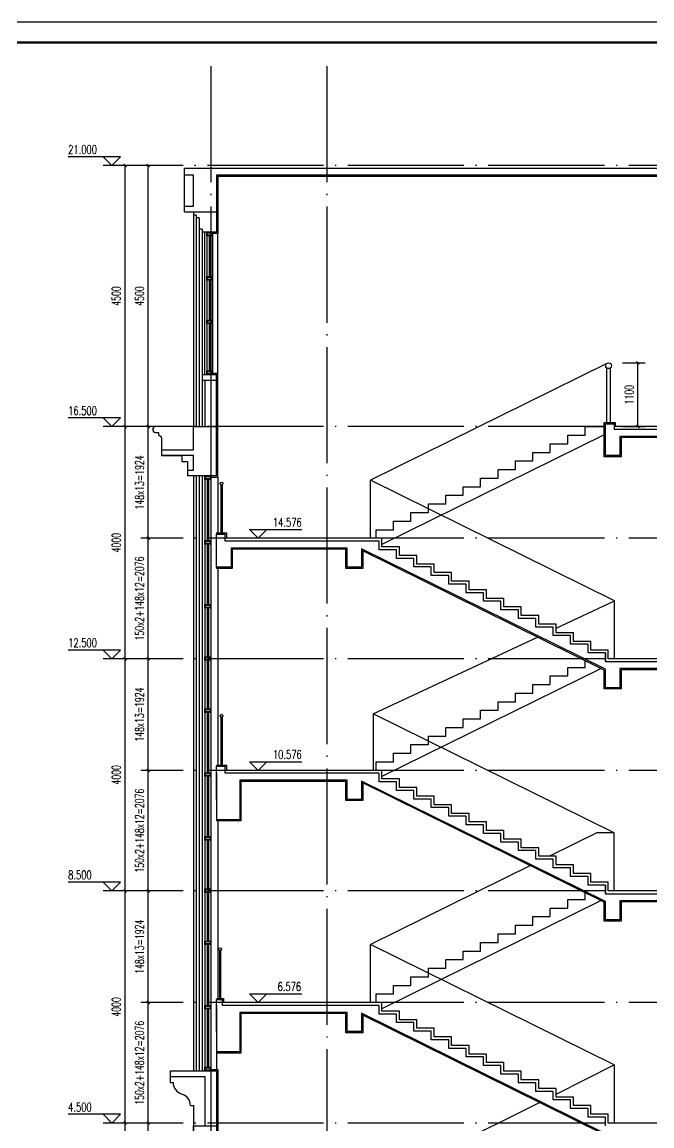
# Model space of a CAD drawing. Extents: x 239268 to 489116, y -316056 to -246175.
# Drawn here: x 391906 to 402758, y -265196 to -246175 of the extents above; entities that cross this region are included whole.
import ezdxf

# ---------------------------------------------------------------- set-up
doc = ezdxf.new("R2010")
doc.units = 0
doc.header["$LTSCALE"] = 1000
doc.header["$MEASUREMENT"] = 0
doc.linetypes.add('DOTE', pattern=[2.42, 2, -0.2, 0.02, -0.2])
doc.layers.get('0').update_dxf_attribs({"linetype": 'CONTINUOUS'})
doc.layers.get('Defpoints').update_dxf_attribs({"color": 6, "linetype": 'CONTINUOUS'})
for name, color, linetype in [('A-立面看线', 117, 'CONTINUOUS'), ('A-装饰构件', 197, 'CONTINUOUS'), ('DIM_ELEV', 3, 'CONTINUOUS'), ('DOTE', 26, 'DOTE'), ('PUB_DIM', 3, 'CONTINUOUS'), ('PUB_TEXT', 7, 'CONTINUOUS'), ('STAIR', 4, 'CONTINUOUS'), ('WALL', 2, 'CONTINUOUS'), ('WINDOW', 4, 'CONTINUOUS'), ('图框', 85, 'CONTINUOUS'), ('看线', 87, 'CONTINUOUS'), ('看线1', 7, 'CONTINUOUS'), ('面层', 185, 'CONTINUOUS')]:
    doc.layers.add(name, color=color, linetype=linetype)
doc.styles.add('_TCH_DIM', font='SIMPLEX', dxfattribs={"bigfont": 'GBCBIG'})
doc.styles.add('DIM_FONT', font='SIMPLEX.shx', dxfattribs={"width": 0.65})
doc.dimstyles.new('DIMN50', dxfattribs={"dimscale": 0.5, "dimtxt": 300, "dimasz": 100, "dimexe": 250, "dimexo": 300, "dimgap": 150, "dimtad": 1, "dimdec": 0, "dimzin": 0, "dimdsep": 46, "dimtxsty": 'DIM_FONT', "dimblk": 'ARCHTICK', "dimcen": 0.09, "dimclrt": 7, "dimazin": 2, "dimtfac": 1, "dimtdec": 0, "dimtix": 1, "dimtmove": 2, "dimatfit": 3, "dimfxl": 0, "dimtolj": 1, "dimtzin": 0, "dimarcsym": 0})

# ---------------------------------------------------------------- blocks, each defined once
blk = doc.blocks.new('TJAD_TK_A0')
at = {"layer": '图框'}
blk.add_line((2162, 399.3), (973, 399.3), dxfattribs=at)
at = {"layer": '图框', "const_width": 1.2}
blk.add_lwpolyline([(2152, -431.7), (2152, 389.3), (998, 389.3), (998, -431.7)], close=True, dxfattribs=at)
blk = doc.blocks.new('_ArchTick')
at = {"color": 0, "linetype": 'ByBlock', "const_width": 0.4}
blk.add_lwpolyline([(-0.5, -0.5), (0.5, 0.5)], dxfattribs=at)
blk = doc.blocks.new('*D27')
at = {"layer": 'Defpoints', "color": 0}
for p in [(402099, -252046), (402515, -252046), (402099, -253146)]:
    blk.add_point(p, dxfattribs=at)
at = {"layer": 'PUB_DIM', "color": 0, "lineweight": -2}
for p, q in [((402249, -252046), (402640, -252046)), ((402515, -253146), (402515, -252046)), ((402249, -253146), (402640, -253146))]:
    blk.add_line(p, q, dxfattribs=at)
at = {"layer": 'PUB_DIM', "color": 0, "lineweight": -2, "xscale": 50, "yscale": 50, "zscale": 50}
for p, rotation in [((402515, -252046), 90), ((402515, -253146), 270)]:
    blk.add_blockref('_ArchTick', p, dxfattribs=dict(at, rotation=rotation))
at = {"layer": 'PUB_DIM', "color": 7, "insert": (402365, -252596), "char_height": 150, "attachment_point": 5, "rotation": 90, "style": 'DIM_FONT'}
blk.add_mtext('\\A1;1100', dxfattribs=at)
blk = doc.blocks.new('*D188')
at = {"layer": 'Defpoints', "color": 0}
for p in [(393679, -265146), (394457, -265146), (394457, -269646)]:
    blk.add_point(p, dxfattribs=at)
at = {"layer": 'PUB_DIM', "color": 0, "lineweight": -2}
for p, q in [((394307, -265146), (393554, -265146)), ((393679, -269646), (393679, -265146)), ((394307, -269646), (393554, -269646))]:
    blk.add_line(p, q, dxfattribs=at)
at = {"layer": 'PUB_DIM', "color": 0, "lineweight": -2, "xscale": 50, "yscale": 50, "zscale": 50}
for p, rotation in [((393679, -265146), 90), ((393679, -269646), 270)]:
    blk.add_blockref('_ArchTick', p, dxfattribs=dict(at, rotation=rotation))
at = {"layer": 'PUB_DIM', "color": 7, "insert": (393529, -267396), "char_height": 150, "attachment_point": 5, "rotation": 90, "style": 'DIM_FONT'}
blk.add_mtext('\\A1;4500', dxfattribs=at)
blk = doc.blocks.new('*D189')
at = {"layer": 'Defpoints', "color": 0}
for p in [(393679, -261146), (394457, -261146), (394457, -265146)]:
    blk.add_point(p, dxfattribs=at)
at = {"layer": 'PUB_DIM', "color": 0, "lineweight": -2}
for p, q in [((394307, -261146), (393554, -261146)), ((393679, -265146), (393679, -261146)), ((394307, -265146), (393554, -265146))]:
    blk.add_line(p, q, dxfattribs=at)
at = {"layer": 'PUB_DIM', "color": 0, "lineweight": -2, "xscale": 50, "yscale": 50, "zscale": 50}
for p, rotation in [((393679, -261146), 90), ((393679, -265146), 270)]:
    blk.add_blockref('_ArchTick', p, dxfattribs=dict(at, rotation=rotation))
at = {"layer": 'PUB_DIM', "color": 7, "insert": (393529, -263146), "char_height": 150, "attachment_point": 5, "rotation": 90, "style": 'DIM_FONT'}
blk.add_mtext('\\A1;4000', dxfattribs=at)
blk = doc.blocks.new('*D190')
at = {"layer": 'Defpoints', "color": 0}
for p in [(393679, -257146), (394457, -257146), (394457, -261146)]:
    blk.add_point(p, dxfattribs=at)
at = {"layer": 'PUB_DIM', "color": 0, "lineweight": -2}
for p, q in [((394307, -257146), (393554, -257146)), ((393679, -261146), (393679, -257146)), ((394307, -261146), (393554, -261146))]:
    blk.add_line(p, q, dxfattribs=at)
at = {"layer": 'PUB_DIM', "color": 0, "lineweight": -2, "xscale": 50, "yscale": 50, "zscale": 50}
for p, rotation in [((393679, -257146), 90), ((393679, -261146), 270)]:
    blk.add_blockref('_ArchTick', p, dxfattribs=dict(at, rotation=rotation))
at = {"layer": 'PUB_DIM', "color": 7, "insert": (393529, -259146), "char_height": 150, "attachment_point": 5, "rotation": 90, "style": 'DIM_FONT'}
blk.add_mtext('\\A1;4000', dxfattribs=at)
blk = doc.blocks.new('*D191')
at = {"layer": 'Defpoints', "color": 0}
for p in [(393679, -253146), (394457, -253146), (394457, -257146)]:
    blk.add_point(p, dxfattribs=at)
at = {"layer": 'PUB_DIM', "color": 0, "lineweight": -2}
for p, q in [((394307, -253146), (393554, -253146)), ((393679, -257146), (393679, -253146)), ((394307, -257146), (393554, -257146))]:
    blk.add_line(p, q, dxfattribs=at)
at = {"layer": 'PUB_DIM', "color": 0, "lineweight": -2, "xscale": 50, "yscale": 50, "zscale": 50}
for p, rotation in [((393679, -253146), 90), ((393679, -257146), 270)]:
    blk.add_blockref('_ArchTick', p, dxfattribs=dict(at, rotation=rotation))
at = {"layer": 'PUB_DIM', "color": 7, "insert": (393529, -255146), "char_height": 150, "attachment_point": 5, "rotation": 90, "style": 'DIM_FONT'}
blk.add_mtext('\\A1;4000', dxfattribs=at)
blk = doc.blocks.new('*D192')
at = {"layer": 'Defpoints', "color": 0}
for p in [(393679, -248646), (394457, -248646), (394457, -253146)]:
    blk.add_point(p, dxfattribs=at)
at = {"layer": 'PUB_DIM', "color": 0, "lineweight": -2}
for p, q in [((394307, -248646), (393554, -248646)), ((393679, -253146), (393679, -248646)), ((394307, -253146), (393554, -253146))]:
    blk.add_line(p, q, dxfattribs=at)
at = {"layer": 'PUB_DIM', "color": 0, "lineweight": -2, "xscale": 50, "yscale": 50, "zscale": 50}
for p, rotation in [((393679, -248646), 90), ((393679, -253146), 270)]:
    blk.add_blockref('_ArchTick', p, dxfattribs=dict(at, rotation=rotation))
at = {"layer": 'PUB_DIM', "color": 7, "insert": (393529, -250896), "char_height": 150, "attachment_point": 5, "rotation": 90, "style": 'DIM_FONT'}
blk.add_mtext('\\A1;4500', dxfattribs=at)
blk = doc.blocks.new('*D195')
at = {"layer": 'Defpoints', "color": 0}
for p in [(394079, -265146), (394457, -265146), (394457, -267396)]:
    blk.add_point(p, dxfattribs=at)
at = {"layer": 'PUB_DIM', "color": 0, "lineweight": -2}
for p, q in [((394307, -265146), (393954, -265146)), ((394079, -267396), (394079, -265146)), ((394307, -267396), (393954, -267396))]:
    blk.add_line(p, q, dxfattribs=at)
at = {"layer": 'PUB_DIM', "color": 0, "lineweight": -2, "xscale": 50, "yscale": 50, "zscale": 50}
for p, rotation in [((394079, -265146), 90), ((394079, -267396), 270)]:
    blk.add_blockref('_ArchTick', p, dxfattribs=dict(at, rotation=rotation))
at = {"layer": 'PUB_DIM', "color": 7, "insert": (393929, -266271), "char_height": 150, "attachment_point": 5, "rotation": 90, "style": 'DIM_FONT'}
blk.add_mtext('\\A1;150x15=2250', dxfattribs=at)
blk = doc.blocks.new('*D196')
at = {"layer": 'Defpoints', "color": 0}
for p in [(394079, -263070), (394457, -263070), (394457, -265146)]:
    blk.add_point(p, dxfattribs=at)
at = {"layer": 'PUB_DIM', "color": 0, "lineweight": -2}
for p, q in [((394307, -263070), (393954, -263070)), ((394079, -265146), (394079, -263070)), ((394307, -265146), (393954, -265146))]:
    blk.add_line(p, q, dxfattribs=at)
at = {"layer": 'PUB_DIM', "color": 0, "lineweight": -2, "xscale": 50, "yscale": 50, "zscale": 50}
for p, rotation in [((394079, -263070), 90), ((394079, -265146), 270)]:
    blk.add_blockref('_ArchTick', p, dxfattribs=dict(at, rotation=rotation))
at = {"layer": 'PUB_DIM', "color": 7, "insert": (393929, -264108), "char_height": 150, "attachment_point": 5, "rotation": 90, "style": 'DIM_FONT'}
blk.add_mtext('\\A1;150x2+148x12=2076', dxfattribs=at)
blk = doc.blocks.new('*D197')
at = {"layer": 'Defpoints', "color": 0}
for p in [(394079, -261146), (394457, -261146), (394457, -263070)]:
    blk.add_point(p, dxfattribs=at)
at = {"layer": 'PUB_DIM', "color": 0, "lineweight": -2}
for p, q in [((394307, -261146), (393954, -261146)), ((394079, -263070), (394079, -261146)), ((394307, -263070), (393954, -263070))]:
    blk.add_line(p, q, dxfattribs=at)
at = {"layer": 'PUB_DIM', "color": 0, "lineweight": -2, "xscale": 50, "yscale": 50, "zscale": 50}
for p, rotation in [((394079, -261146), 90), ((394079, -263070), 270)]:
    blk.add_blockref('_ArchTick', p, dxfattribs=dict(at, rotation=rotation))
at = {"layer": 'PUB_DIM', "color": 7, "insert": (393929, -262108), "char_height": 150, "attachment_point": 5, "rotation": 90, "style": 'DIM_FONT'}
blk.add_mtext('\\A1;148x13=1924', dxfattribs=at)
blk = doc.blocks.new('*D198')
at = {"layer": 'Defpoints', "color": 0}
for p in [(394079, -259070), (394457, -259070), (394457, -261146)]:
    blk.add_point(p, dxfattribs=at)
at = {"layer": 'PUB_DIM', "color": 0, "lineweight": -2}
for p, q in [((394307, -259070), (393954, -259070)), ((394079, -261146), (394079, -259070)), ((394307, -261146), (393954, -261146))]:
    blk.add_line(p, q, dxfattribs=at)
at = {"layer": 'PUB_DIM', "color": 0, "lineweight": -2, "xscale": 50, "yscale": 50, "zscale": 50}
for p, rotation in [((394079, -259070), 90), ((394079, -261146), 270)]:
    blk.add_blockref('_ArchTick', p, dxfattribs=dict(at, rotation=rotation))
at = {"layer": 'PUB_DIM', "color": 7, "insert": (393929, -260108), "char_height": 150, "attachment_point": 5, "rotation": 90, "style": 'DIM_FONT'}
blk.add_mtext('\\A1;150x2+148x12=2076', dxfattribs=at)
blk = doc.blocks.new('*D199')
at = {"layer": 'Defpoints', "color": 0}
for p in [(394079, -257146), (394457, -257146), (394457, -259070)]:
    blk.add_point(p, dxfattribs=at)
at = {"layer": 'PUB_DIM', "color": 0, "lineweight": -2}
for p, q in [((394307, -257146), (393954, -257146)), ((394079, -259070), (394079, -257146)), ((394307, -259070), (393954, -259070))]:
    blk.add_line(p, q, dxfattribs=at)
at = {"layer": 'PUB_DIM', "color": 0, "lineweight": -2, "xscale": 50, "yscale": 50, "zscale": 50}
for p, rotation in [((394079, -257146), 90), ((394079, -259070), 270)]:
    blk.add_blockref('_ArchTick', p, dxfattribs=dict(at, rotation=rotation))
at = {"layer": 'PUB_DIM', "color": 7, "insert": (393929, -258108), "char_height": 150, "attachment_point": 5, "rotation": 90, "style": 'DIM_FONT'}
blk.add_mtext('\\A1;148x13=1924', dxfattribs=at)
blk = doc.blocks.new('*D200')
at = {"layer": 'Defpoints', "color": 0}
for p in [(394079, -255070), (394457, -255070), (394457, -257146)]:
    blk.add_point(p, dxfattribs=at)
at = {"layer": 'PUB_DIM', "color": 0, "lineweight": -2}
for p, q in [((394307, -255070), (393954, -255070)), ((394079, -257146), (394079, -255070)), ((394307, -257146), (393954, -257146))]:
    blk.add_line(p, q, dxfattribs=at)
at = {"layer": 'PUB_DIM', "color": 0, "lineweight": -2, "xscale": 50, "yscale": 50, "zscale": 50}
for p, rotation in [((394079, -255070), 90), ((394079, -257146), 270)]:
    blk.add_blockref('_ArchTick', p, dxfattribs=dict(at, rotation=rotation))
at = {"layer": 'PUB_DIM', "color": 7, "insert": (393929, -256108), "char_height": 150, "attachment_point": 5, "rotation": 90, "style": 'DIM_FONT'}
blk.add_mtext('\\A1;150x2+148x12=2076', dxfattribs=at)
blk = doc.blocks.new('*D201')
at = {"layer": 'Defpoints', "color": 0}
for p in [(394079, -253146), (394457, -253146), (394457, -255070)]:
    blk.add_point(p, dxfattribs=at)
at = {"layer": 'PUB_DIM', "color": 0, "lineweight": -2}
for p, q in [((394307, -253146), (393954, -253146)), ((394079, -255070), (394079, -253146)), ((394307, -255070), (393954, -255070))]:
    blk.add_line(p, q, dxfattribs=at)
at = {"layer": 'PUB_DIM', "color": 0, "lineweight": -2, "xscale": 50, "yscale": 50, "zscale": 50}
for p, rotation in [((394079, -253146), 90), ((394079, -255070), 270)]:
    blk.add_blockref('_ArchTick', p, dxfattribs=dict(at, rotation=rotation))
at = {"layer": 'PUB_DIM', "color": 7, "insert": (393929, -254108), "char_height": 150, "attachment_point": 5, "rotation": 90, "style": 'DIM_FONT'}
blk.add_mtext('\\A1;148x13=1924', dxfattribs=at)
blk = doc.blocks.new('*D202')
at = {"layer": 'Defpoints', "color": 0}
for p in [(394079, -248646), (394457, -248646), (394457, -253146)]:
    blk.add_point(p, dxfattribs=at)
at = {"layer": 'PUB_DIM', "color": 0, "lineweight": -2}
for p, q in [((394307, -248646), (393954, -248646)), ((394079, -253146), (394079, -248646)), ((394307, -253146), (393954, -253146))]:
    blk.add_line(p, q, dxfattribs=at)
at = {"layer": 'PUB_DIM', "color": 0, "lineweight": -2, "xscale": 50, "yscale": 50, "zscale": 50}
for p, rotation in [((394079, -248646), 90), ((394079, -253146), 270)]:
    blk.add_blockref('_ArchTick', p, dxfattribs=dict(at, rotation=rotation))
at = {"layer": 'PUB_DIM', "color": 7, "insert": (393929, -250896), "char_height": 150, "attachment_point": 5, "rotation": 90, "style": 'DIM_FONT'}
blk.add_mtext('\\A1;4500', dxfattribs=at)

msp = doc.modelspace()

# ---------------------------------------------------------------- linework, layer by layer
at = {"layer": 'A-立面看线'}
for p, q in [((395056.7, -252245.7), (395056.7, -249795.7)), ((395276.7, -252225.7), (395276.7, -249815.7)), ((394856.7, -253995.7), (394856.7, -264245.7)), ((394906.7, -253995.7), (394906.7, -264245.7)), ((394956.7, -253995.7), (394956.7, -264245.7)), ((395006.7, -253995.7), (395006.7, -264245.7)), ((395276.7, -254015.7), (395276.7, -254977.7)), ((395276.7, -255589.7), (395276.7, -258977.7)), ((395276.7, -259939.7), (395276.7, -262999.7)), ((395256.7, -263919.7), (395256.7, -264225.7)), ((394456.7, -264245.7), (395006.7, -264245.7))]:
    msp.add_line(p, q, dxfattribs=at)
at = {"layer": 'A-装饰构件'}
for p, q in [((394856.7, -249495.7), (394856.7, -253145.7)), ((394906.7, -249545.7), (394906.7, -253145.7)), ((394956.7, -249745.7), (394956.7, -253145.7)), ((395006.7, -249795.7), (395006.7, -252245.7)), ((395006.7, -252345.7), (395006.7, -253145.7))]:
    msp.add_line(p, q, dxfattribs=at)
at = {"layer": 'DIM_ELEV'}
for p, q in [((393600, -248495.7), (392700, -248495.7)), ((393450, -248645.7), (393300, -248495.7)), ((393450, -248645.7), (393600, -248495.7)), ((394311.1, -248645.7), (393300, -248645.7)), ((393600, -252995.7), (392700, -252995.7)), ((393450, -253145.7), (393300, -252995.7)), ((394311.1, -253145.7), (393300, -253145.7)), ((393450, -253145.7), (393600, -252995.7)), ((395973.5, -255069.7), (395823.5, -254919.7)), ((395823.5, -254919.7), (396723.5, -254919.7)), ((395973.5, -255069.7), (396123.5, -254919.7)), ((393600, -256995.7), (392700, -256995.7)), ((393450, -257145.7), (393300, -256995.7)), ((394311.1, -257145.7), (393300, -257145.7)), ((393450, -257145.7), (393600, -256995.7)), ((395973.5, -259069.7), (395823.5, -258919.7)), ((395823.5, -258919.7), (396723.5, -258919.7)), ((395973.5, -259069.7), (396123.5, -258919.7)), ((393600, -260995.7), (392700, -260995.7)), ((393450, -261145.7), (393300, -260995.7)), ((394311.1, -261145.7), (393300, -261145.7)), ((393450, -261145.7), (393600, -260995.7)), ((395973.5, -263069.7), (395823.5, -262919.7)), ((395823.5, -262919.7), (396723.5, -262919.7)), ((395973.5, -263069.7), (396123.5, -262919.7)), ((393600, -264995.7), (392700, -264995.7)), ((393450, -265145.7), (393300, -264995.7)), ((394311.1, -265145.7), (393300, -265145.7)), ((393450, -265145.7), (393600, -264995.7))]:
    msp.add_line(p, q, dxfattribs=at)
at = {"layer": 'DOTE'}
for p, q in [((395156.7, -246934.9), (395156.7, -271145.7)), ((397156.7, -246934.9), (397156.7, -271045.7)), ((406779.3, -248645.7), (394078.6, -248645.7)), ((395156.7, -250609.8), (395156.7, -272530.9)), ((406779.3, -253145.7), (394078.6, -253145.7)), ((406779.3, -255069.7), (394078.6, -255069.7)), ((406779.3, -257145.7), (394078.6, -257145.7)), ((406779.3, -259069.7), (394078.6, -259069.7)), ((406779.3, -261145.7), (394078.6, -261145.7)), ((406779.3, -263069.7), (394078.6, -263069.7)), ((406779.3, -265145.7), (394078.6, -265145.7))]:
    msp.add_line(p, q, dxfattribs=at)
at = {"layer": 'STAIR'}
for p, q in [((401982.1, -253075.7), (401982.1, -252135.7)), ((402042.1, -253075.7), (402042.1, -252135.7)), ((402113.9, -256148.7), (397906.8, -254071)), ((397906.8, -255069.7), (397906.8, -254071)), ((395331.7, -254150.6), (395331.7, -254977.7)), ((395351.7, -254150.6), (395351.7, -254977.7)), ((402113.9, -257145.7), (402113.9, -256148.7)), ((397956.7, -258095.6), (397956.7, -259069.7)), ((395331.7, -258150.6), (395331.7, -258977.7)), ((395351.7, -258150.6), (395351.7, -258977.7)), ((397906.7, -263069.7), (397906.7, -262071)), ((395306.7, -262172.6), (395306.7, -262999.7)), ((395326.7, -262172.6), (395326.7, -262999.7)), ((402107.3, -264145.4), (402107.3, -265145.7))]:
    msp.add_line(p, q, dxfattribs=at)
for points in [[(402106.7, -261145.7), (402106.7, -260145.1), (397956.7, -258095.6)], [(402107.3, -264145.4), (397906.7, -262070.9)]]:
    msp.add_lwpolyline(points, dxfattribs=at)
at = {"layer": 'WALL'}
for p, q in [((406079.3, -248695.7), (394706.7, -248695.7)), ((394706.7, -249445.7), (394706.7, -248695.7)), ((394856.7, -248815.7), (394706.7, -248815.7)), ((394856.7, -249345.7), (394856.7, -248815.7)), ((395256.7, -248815.7), (395256.7, -249795.7)), ((405056.7, -248815.7), (395256.7, -248815.7)), ((394706.7, -249345.7), (394856.7, -249345.7)), ((394706.7, -249445.7), (395256.7, -249445.7)), ((394856.7, -249445.7), (394856.7, -249495.7)), ((394856.7, -249495.7), (394906.7, -249495.7)), ((394906.7, -249495.7), (394906.7, -249545.7)), ((394956.7, -249545.7), (394906.7, -249545.7)), ((394956.7, -249545.7), (394956.7, -249745.7)), ((395006.7, -249745.7), (394956.7, -249745.7)), ((395006.7, -249745.7), (395006.7, -249795.7)), ((395256.7, -249795.7), (395006.7, -249795.7)), ((395006.7, -252245.7), (395256.7, -252245.7)), ((395006.7, -252245.7), (395006.7, -252345.7)), ((395006.7, -252345.7), (395256.7, -252345.7)), ((395056.7, -252345.7), (395056.7, -253145.7)), ((395256.7, -253995.7), (395256.7, -252245.7)), ((394856.7, -253545.7), (394856.7, -253145.7)), ((394856.7, -253145.7), (395256.7, -253145.7)), ((402106.7, -253095.7), (402106.7, -253195.7)), ((406079.3, -253195.7), (402106.7, -253195.7)), ((394306.7, -253545.7), (394856.7, -253545.7)), ((394856.7, -253645.7), (394306.7, -253645.7)), ((394856.7, -253895.7), (394856.7, -253645.7)), ((394756.7, -253895.7), (394856.7, -253895.7)), ((394756.7, -253895.7), (394756.7, -253995.7)), ((395256.7, -253995.7), (394756.7, -253995.7)), ((405056.7, -257315.7), (402206.7, -257315.7)), ((402206.7, -257315.7), (402206.7, -257645.7)), ((395256.7, -259119.7), (395256.7, -259919.7)), ((402206.7, -261315.7), (402206.7, -261645.7)), ((405056.7, -261315.7), (402206.7, -261315.7)), ((395256.7, -263119.7), (395256.7, -263919.7)), ((394456.7, -264245.7), (395256.7, -264245.7)), ((394456.7, -264245.7), (394456.7, -264345.7)), ((394456.7, -264345.7), (395056.7, -264345.7)), ((395056.7, -264345.7), (395056.7, -265195.7)), ((395256.7, -264245.7), (395256.7, -265995.7)), ((394856.7, -265295.7), (394856.7, -265195.7)), ((394856.7, -265195.7), (395256.7, -265195.7))]:
    msp.add_line(p, q, dxfattribs=at)
for points in [[(405056.7, -253315.7), (402206.7, -253315.7), (402206.7, -253645.7), (401956.7, -253645.7), (401956.7, -253095.7), (402106.7, -253095.7)], [(402206.7, -257645.7), (401956.7, -257645.7), (401956.7, -257327.7), (397756.7, -255252.9), (397756.7, -255569.7), (397506.7, -255569.7), (397506.7, -255239.7), (395506.7, -255239.7), (395506.7, -255569.7), (395256.7, -255569.7), (395256.7, -254997.7), (395406.7, -254997.7)], [(401956.7, -257195.7), (401956.7, -257045.7), (401656.7, -257045.7), (401656.7, -256895.7), (401656.7, -256895.7), (401356.7, -256895.7), (401356.7, -256747.7), (401056.7, -256747.7), (401056.7, -256599.7), (400756.7, -256599.7), (400756.7, -256451.7), (400456.7, -256451.7), (400456.7, -256303.7), (400156.7, -256303.7), (400156.7, -256155.7), (399856.7, -256155.7), (399856.7, -256007.7), (399556.7, -256007.7), (399556.7, -255859.7), (399256.7, -255859.7), (399256.7, -255711.7), (398956.7, -255711.7), (398956.7, -255563.7), (398656.7, -255563.7), (398656.7, -255415.7), (398356.7, -255415.7), (398356.7, -255267.7), (398056.7, -255267.7), (398056.7, -255119.7), (395406.7, -255119.7), (395406.7, -254997.7)], [(401956.7, -257045.7), (401956.7, -257195.7), (406079.3, -257195.7)], [(395256.7, -259569.7), (395256.7, -258997.7), (395406.7, -258997.7)], [(401956.7, -261195.7), (401956.7, -261045.7), (401656.7, -261045.7), (401656.7, -260895.7), (401656.7, -260895.7), (401356.7, -260895.7), (401356.7, -260747.7), (401056.7, -260747.7), (401056.7, -260599.7), (400756.7, -260599.7), (400756.7, -260451.7), (400456.7, -260451.7), (400456.7, -260303.7), (400156.7, -260303.7), (400156.7, -260155.7), (399856.7, -260155.7), (399856.7, -260007.7), (399556.7, -260007.7), (399556.7, -259859.7), (399256.7, -259859.7), (399256.7, -259711.7), (398956.7, -259711.7), (398956.7, -259563.7), (398656.7, -259563.7), (398656.7, -259415.7), (398356.7, -259415.7), (398356.7, -259267.7), (398056.7, -259267.7), (398056.7, -259119.7), (395406.7, -259119.7), (395406.7, -258997.7)], [(402206.7, -261645.7), (401956.7, -261645.7), (401956.7, -261327.7), (397756.7, -259252.9), (397756.7, -259569.7), (397506.7, -259569.7), (397506.7, -259239.7), (395656.7, -259239.7), (395656.7, -259919.7), (395256.7, -259919.7)], [(401956.7, -261045.7), (401956.7, -261195.7), (406079.3, -261195.7)], [(402206.7, -261645.7), (401956.7, -261645.7), (401956.7, -261407.5)], [(395256.7, -263569.7), (395256.7, -263019.7), (395356.7, -263019.7)], [(401956.7, -265195.7), (401956.7, -265045.7), (401656.7, -265045.7), (401656.7, -264895.7), (401656.7, -264895.7), (401356.7, -264895.7), (401356.7, -264747.7), (401056.7, -264747.7), (401056.7, -264599.7), (400756.7, -264599.7), (400756.7, -264451.7), (400456.7, -264451.7), (400456.7, -264303.7), (400156.7, -264303.7), (400156.7, -264155.7), (399856.7, -264155.7), (399856.7, -264007.7), (399556.7, -264007.7), (399556.7, -263859.7), (399256.7, -263859.7), (399256.7, -263711.7), (398956.7, -263711.7), (398956.7, -263563.7), (398656.7, -263563.7), (398656.7, -263415.7), (398356.7, -263415.7), (398356.7, -263267.7), (398056.7, -263267.7), (398056.7, -263119.7), (395356.7, -263119.7), (395356.7, -263019.7)], [(402206.7, -265645.7), (401956.7, -265645.7), (401956.7, -265329.6), (397756.7, -263252.9), (397756.7, -263569.7), (397506.7, -263569.7), (397506.7, -263239.7), (395656.7, -263239.7), (395656.7, -263919.7), (395256.7, -263919.7)]]:
    msp.add_lwpolyline(points, dxfattribs=at)
msp.add_circle((402012.1, -252095.7), 50, dxfattribs=at)
at = {"layer": 'WINDOW', "linetype": 'Continuous'}
for p, q in [((395086.7, -249855.7), (395086.7, -250560.7)), ((395126.7, -249855.7), (395126.7, -250560.7)), ((395136.7, -249855.7), (395136.7, -250560.7)), ((395146.7, -249855.7), (395146.7, -250560.7)), ((395186.7, -249855.7), (395186.7, -250560.7)), ((395086.7, -250620.7), (395086.7, -251310.7)), ((395126.7, -250620.7), (395126.7, -251310.7)), ((395136.7, -250620.7), (395136.7, -251310.7)), ((395146.7, -250620.7), (395146.7, -251310.7)), ((395186.7, -250620.7), (395186.7, -251310.7)), ((395086.7, -251370.7), (395086.7, -252185.7)), ((395126.7, -251370.7), (395126.7, -252185.7)), ((395136.7, -251370.7), (395136.7, -252185.7)), ((395146.7, -251370.7), (395146.7, -252185.7)), ((395186.7, -251370.7), (395186.7, -252185.7)), ((395056.7, -254055.7), (395056.7, -255110.7)), ((395096.7, -254055.7), (395096.7, -255110.7)), ((395106.7, -254055.7), (395106.7, -255110.7)), ((395116.7, -254055.7), (395116.7, -255110.7)), ((395156.7, -254055.7), (395156.7, -255110.7)), ((395056.7, -255170.7), (395056.7, -256210.7)), ((395096.7, -255170.7), (395096.7, -256210.7)), ((395106.7, -255170.7), (395106.7, -256210.7)), ((395116.7, -255170.7), (395116.7, -256210.7)), ((395156.7, -255170.7), (395156.7, -256210.7)), ((395056.7, -256270.7), (395056.7, -257110.7)), ((395096.7, -256270.7), (395096.7, -257110.7)), ((395106.7, -256270.7), (395106.7, -257110.7)), ((395116.7, -256270.7), (395116.7, -257110.7)), ((395156.7, -256270.7), (395156.7, -257110.7)), ((395056.7, -257170.7), (395056.7, -258010.7)), ((395096.7, -257170.7), (395096.7, -258010.7)), ((395106.7, -257170.7), (395106.7, -258010.7)), ((395116.7, -257170.7), (395116.7, -258010.7)), ((395156.7, -257170.7), (395156.7, -258010.7)), ((395056.7, -258070.7), (395056.7, -259110.7)), ((395096.7, -258070.7), (395096.7, -259110.7)), ((395106.7, -258070.7), (395106.7, -259110.7)), ((395116.7, -258070.7), (395116.7, -259110.7)), ((395156.7, -258070.7), (395156.7, -259110.7)), ((395056.7, -259170.7), (395056.7, -260210.7)), ((395096.7, -259170.7), (395096.7, -260210.7)), ((395106.7, -259170.7), (395106.7, -260210.7)), ((395116.7, -259170.7), (395116.7, -260210.7)), ((395156.7, -259170.7), (395156.7, -260210.7)), ((395056.7, -260270.7), (395056.7, -261110.7)), ((395096.7, -260270.7), (395096.7, -261110.7)), ((395106.7, -260270.7), (395106.7, -261110.7)), ((395116.7, -260270.7), (395116.7, -261110.7)), ((395156.7, -260270.7), (395156.7, -261110.7)), ((395056.7, -261170.7), (395056.7, -262010.7)), ((395096.7, -261170.7), (395096.7, -262010.7)), ((395106.7, -261170.7), (395106.7, -262010.7)), ((395116.7, -261170.7), (395116.7, -262010.7)), ((395156.7, -261170.7), (395156.7, -262010.7)), ((395056.7, -262070.7), (395056.7, -263120.7)), ((395096.7, -262070.7), (395096.7, -263120.7)), ((395106.7, -262070.7), (395106.7, -263120.7)), ((395116.7, -262070.7), (395116.7, -263120.7)), ((395156.7, -262070.7), (395156.7, -263120.7)), ((395056.7, -263180.7), (395056.7, -264185.7)), ((395096.7, -263180.7), (395096.7, -264185.7)), ((395106.7, -263180.7), (395106.7, -264185.7)), ((395116.7, -263180.7), (395116.7, -264185.7)), ((395156.7, -263180.7), (395156.7, -264185.7))]:
    msp.add_line(p, q, dxfattribs=at)
at = {"layer": '图框', "color": 1}
msp.add_lwpolyline([(371263.9, -246528.2), (409192.4, -246528.2), (409192.4, -275521.9), (371263.9, -275521.9)], close=True, dxfattribs=at)
at = {"layer": '看线', "color": 251}
for p, q in [((401936.7, -253287), (398106.7, -255176.5)), ((401106.7, -256620.4), (402113.9, -256148.7)), ((397956.7, -258095.6), (400784.8, -256771.1)), ((401881.1, -257314.4), (398106.7, -259176.5)), ((401810.6, -260145.1), (400990.5, -260549.7)), ((402106.7, -260145.1), (401810.6, -260145.1)), ((400663.3, -260711.1), (397906.7, -262071)), ((401882.9, -261313.5), (398106.7, -263176.5))]:
    msp.add_line(p, q, dxfattribs=at)
for points in [[(401972.4, -252065.3), (397906.8, -254071)], [(398006.7, -255069.7), (398006.7, -254921.7), (398306.7, -254921.7), (398306.7, -254773.7), (398606.7, -254773.7), (398606.7, -254625.7), (398906.7, -254625.7), (398906.7, -254477.7), (399206.7, -254477.7), (399206.7, -254329.7), (399506.7, -254329.7), (399506.7, -254181.7), (399806.7, -254181.7), (399806.7, -254033.7), (400106.7, -254033.7), (400106.7, -253885.7), (400406.7, -253885.7), (400406.7, -253737.7), (400706.7, -253737.7), (400706.7, -253589.7), (401006.7, -253589.7), (401006.7, -253441.7), (401306.7, -253441.7), (401306.7, -253293.7), (401606.7, -253293.7), (401606.7, -253145.7), (401936.7, -253145.7)], [(398006.7, -259069.7), (398006.7, -258921.7), (398306.7, -258921.7), (398306.7, -258773.7), (398606.7, -258773.7), (398606.7, -258625.7), (398906.7, -258625.7), (398906.7, -258477.7), (399206.7, -258477.7), (399206.7, -258329.7), (399506.7, -258329.7), (399506.7, -258181.7), (399806.7, -258181.7), (399806.7, -258033.7), (400106.7, -258033.7), (400106.7, -257885.7), (400406.7, -257885.7), (400406.7, -257737.7), (400706.7, -257737.7), (400706.7, -257589.7), (401006.7, -257589.7), (401006.7, -257441.7), (401306.7, -257441.7), (401306.7, -257293.7), (401606.7, -257293.7), (401606.7, -257177.1)], [(398006.7, -263069.7), (398006.7, -262921.7), (398306.7, -262921.7), (398306.7, -262773.7), (398606.7, -262773.7), (398606.7, -262625.7), (398906.7, -262625.7), (398906.7, -262477.7), (399206.7, -262477.7), (399206.7, -262329.7), (399506.7, -262329.7), (399506.7, -262181.7), (399806.7, -262181.7), (399806.7, -262033.7), (400106.7, -262033.7), (400106.7, -261885.7), (400406.7, -261885.7), (400406.7, -261737.7), (400706.7, -261737.7), (400706.7, -261589.7), (401006.7, -261589.7), (401006.7, -261441.7), (401306.7, -261441.7), (401306.7, -261293.7), (401606.7, -261293.7), (401606.7, -261177.1)], [(401106.7, -264645.7), (402107.3, -264145.4)], [(397606.7, -266395.7), (400819.2, -264789.4)]]:
    msp.add_lwpolyline(points, dxfattribs=at)
at = {"layer": '看线1'}
for p, q in [((394456.7, -264345.7), (394456.7, -264445.7)), ((394456.7, -264445.7), (394506.7, -264445.7)), ((394806.7, -264845.7), (394856.7, -264845.7)), ((394856.7, -264845.7), (394856.7, -265695.7))]:
    msp.add_line(p, q, dxfattribs=at)
for points in [[(395086.7, -249795.7), (395186.7, -249795.7), (395186.7, -249855.7), (395086.7, -249855.7)], [(395096.7, -249805.7), (395176.7, -249805.7), (395176.7, -249845.7), (395096.7, -249845.7)], [(395086.7, -250560.7), (395186.7, -250560.7), (395186.7, -250620.7), (395086.7, -250620.7)], [(395096.7, -250570.7), (395176.7, -250570.7), (395176.7, -250610.7), (395096.7, -250610.7)], [(395086.7, -251310.7), (395186.7, -251310.7), (395186.7, -251370.7), (395086.7, -251370.7)], [(395096.7, -251320.7), (395176.7, -251320.7), (395176.7, -251360.7), (395096.7, -251360.7)], [(395086.7, -252185.7), (395186.7, -252185.7), (395186.7, -252245.7), (395086.7, -252245.7)], [(395096.7, -252195.7), (395176.7, -252195.7), (395176.7, -252235.7), (395096.7, -252235.7)], [(395056.7, -253995.7), (395156.7, -253995.7), (395156.7, -254055.7), (395056.7, -254055.7)], [(395066.7, -254005.7), (395146.7, -254005.7), (395146.7, -254045.7), (395066.7, -254045.7)], [(395056.7, -255110.7), (395156.7, -255110.7), (395156.7, -255170.7), (395056.7, -255170.7)], [(395066.7, -255120.7), (395146.7, -255120.7), (395146.7, -255160.7), (395066.7, -255160.7)], [(395056.7, -256210.7), (395156.7, -256210.7), (395156.7, -256270.7), (395056.7, -256270.7)], [(395066.7, -256220.7), (395146.7, -256220.7), (395146.7, -256260.7), (395066.7, -256260.7)], [(395056.7, -257110.7), (395156.7, -257110.7), (395156.7, -257170.7), (395056.7, -257170.7)], [(395066.7, -257120.7), (395146.7, -257120.7), (395146.7, -257160.7), (395066.7, -257160.7)], [(395056.7, -258010.7), (395156.7, -258010.7), (395156.7, -258070.7), (395056.7, -258070.7)], [(395066.7, -258020.7), (395146.7, -258020.7), (395146.7, -258060.7), (395066.7, -258060.7)], [(395056.7, -259110.7), (395156.7, -259110.7), (395156.7, -259170.7), (395056.7, -259170.7)], [(395066.7, -259120.7), (395146.7, -259120.7), (395146.7, -259160.7), (395066.7, -259160.7)], [(395056.7, -260210.7), (395156.7, -260210.7), (395156.7, -260270.7), (395056.7, -260270.7)], [(395066.7, -260220.7), (395146.7, -260220.7), (395146.7, -260260.7), (395066.7, -260260.7)], [(395056.7, -261110.7), (395156.7, -261110.7), (395156.7, -261170.7), (395056.7, -261170.7)], [(395066.7, -261120.7), (395146.7, -261120.7), (395146.7, -261160.7), (395066.7, -261160.7)], [(395056.7, -262010.7), (395156.7, -262010.7), (395156.7, -262070.7), (395056.7, -262070.7)], [(395066.7, -262020.7), (395146.7, -262020.7), (395146.7, -262060.7), (395066.7, -262060.7)], [(395056.7, -263120.7), (395156.7, -263120.7), (395156.7, -263180.7), (395056.7, -263180.7)], [(395066.7, -263130.7), (395146.7, -263130.7), (395146.7, -263170.7), (395066.7, -263170.7)], [(395056.7, -264185.7), (395156.7, -264185.7), (395156.7, -264245.7), (395056.7, -264245.7)], [(395066.7, -264195.7), (395146.7, -264195.7), (395146.7, -264235.7), (395066.7, -264235.7)]]:
    msp.add_lwpolyline(points, close=True, dxfattribs=at)
msp.add_lwpolyline([(394856.7, -253145.7), (394206.7, -253145.7, 0.9999652), (394206.7, -253245.7), (394256.7, -253245.7), (394256.7, -253295.7, -0.4142136), (394306.7, -253345.7), (394306.7, -253645.7), (394656.7, -253645.7), (394656.7, -253745.7), (394756.7, -253745.7), (394756.7, -253895.7)], format="xyb", dxfattribs=at)
for centre in [(395341.7, -254127.7), (395341.7, -258127.7), (395316.7, -262149.7)]:
    msp.add_circle(centre, 25, dxfattribs=at)
for centre, start, end in [((394715, -264445.7), 180, 253.7398), ((394598.3, -264845.7), 0, 73.7398)]:
    msp.add_arc(centre, 208.3, start, end, dxfattribs=at)
at = {"layer": '面层'}
for p, q in [((395276.7, -248835.7), (395276.7, -249815.7)), ((405036.7, -248835.7), (395276.7, -248835.7)), ((395276.7, -249815.7), (395186.7, -249815.7)), ((395186.7, -252225.7), (395276.7, -252225.7)), ((395276.7, -254015.7), (395276.7, -252225.7)), ((402126.7, -253075.7), (402126.7, -253145.7)), ((395156.7, -254015.7), (395276.7, -254015.7)), ((395256.7, -254977.7), (395256.7, -254997.7)), ((395256.7, -255569.7), (395256.7, -255589.7)), ((395256.7, -258977.7), (395256.7, -258997.7)), ((395256.7, -259919.7), (395256.7, -259939.7)), ((405036.7, -261335.7), (402226.7, -261335.7))]:
    msp.add_line(p, q, dxfattribs=at)
for points in [[(405036.7, -253335.7), (402226.7, -253335.7), (402226.7, -253665.7), (401936.7, -253665.7), (401936.7, -253075.7), (402126.7, -253075.7)], [(406079.3, -253145.7), (402106.7, -253145.7)], [(395256.7, -254977.7), (395426.7, -254977.7), (395426.7, -255069.7)], [(406079.3, -257145.7), (402006.7, -257145.7), (402006.7, -256995.7), (401706.7, -256995.7), (401706.7, -256845.7), (401406.7, -256845.7), (401406.7, -256697.7), (401106.7, -256697.7), (401106.7, -256549.7), (400806.7, -256549.7), (400806.7, -256401.7), (400506.7, -256401.7), (400506.7, -256253.7), (400206.7, -256253.7), (400206.7, -256105.7), (399906.7, -256105.7), (399906.7, -255957.7), (399606.7, -255957.7), (399606.7, -255809.7), (399306.7, -255809.7), (399306.7, -255661.7), (399006.7, -255661.7), (399006.7, -255513.7), (398706.7, -255513.7), (398706.7, -255365.7), (398406.7, -255365.7), (398406.7, -255217.7), (398106.7, -255217.7), (398106.7, -255069.7), (395406.7, -255069.7)], [(405036.7, -258515.7), (405036.7, -257335.7), (402226.7, -257335.7), (402226.7, -257665.7), (401936.7, -257665.7), (401936.7, -257340.1), (397776.7, -255285.1), (397776.7, -255589.7), (397486.7, -255589.7), (397486.7, -255259.7), (395526.7, -255259.7), (395526.7, -255589.7), (395256.7, -255589.7)], [(395256.7, -258977.7), (395426.7, -258977.7), (395426.7, -259069.7)], [(406079.3, -261145.7), (402006.7, -261145.7), (402006.7, -260995.7), (401706.7, -260995.7), (401706.7, -260845.7), (401406.7, -260845.7), (401406.7, -260697.7), (401106.7, -260697.7), (401106.7, -260549.7), (400806.7, -260549.7), (400806.7, -260401.7), (400506.7, -260401.7), (400506.7, -260253.7), (400206.7, -260253.7), (400206.7, -260105.7), (399906.7, -260105.7), (399906.7, -259957.7), (399606.7, -259957.7), (399606.7, -259809.7), (399306.7, -259809.7), (399306.7, -259661.7), (399006.7, -259661.7), (399006.7, -259513.7), (398706.7, -259513.7), (398706.7, -259365.7), (398406.7, -259365.7), (398406.7, -259217.7), (398106.7, -259217.7), (398106.7, -259069.7), (395406.7, -259069.7)], [(402226.7, -261335.7), (402226.7, -261665.7), (401936.7, -261665.7), (401936.7, -261340.1), (397776.7, -259285.1), (397776.7, -259589.7), (397486.7, -259589.7), (397486.7, -259259.7), (395676.7, -259259.7), (395676.7, -259939.7), (395256.7, -259939.7)], [(395256.7, -262999.7), (395376.7, -262999.7), (395376.7, -263069.7)], [(406079.3, -265145.7), (402006.7, -265145.7), (402006.7, -264995.7), (401706.7, -264995.7), (401706.7, -264845.7), (401406.7, -264845.7), (401406.7, -264697.7), (401106.7, -264697.7), (401106.7, -264549.7), (400806.7, -264549.7), (400806.7, -264401.7), (400506.7, -264401.7), (400506.7, -264253.7), (400206.7, -264253.7), (400206.7, -264105.7), (399906.7, -264105.7), (399906.7, -263957.7), (399606.7, -263957.7), (399606.7, -263809.7), (399306.7, -263809.7), (399306.7, -263661.7), (399006.7, -263661.7), (399006.7, -263513.7), (398706.7, -263513.7), (398706.7, -263365.7), (398406.7, -263365.7), (398406.7, -263217.7), (398106.7, -263217.7), (398106.7, -263069.7), (395356.7, -263069.7)], [(402226.7, -265665.7), (401936.7, -265665.7), (401936.7, -265342), (397776.7, -263285.1), (397776.7, -263589.7), (397486.7, -263589.7), (397486.7, -263259.7), (395676.7, -263259.7), (395676.7, -263939.7), (395256.7, -263939.7)], [(395156.7, -264225.7), (395276.7, -264225.7), (395276.7, -265175.7), (395276.7, -265175.7), (395276.7, -266015.7), (395156.7, -266015.7)]]:
    msp.add_lwpolyline(points, dxfattribs=at)

# ---------------------------------------------------------------- block references
at = {"layer": '图框', "xscale": 35.31510107015492, "yscale": 35.31510107015492, "zscale": 35.31510107015458}
msp.add_blockref('TJAD_TK_A0', (336019.5, -260276.3), dxfattribs=at)

# ---------------------------------------------------------------- texts
at = {"layer": 'PUB_TEXT', "style": '_TCH_DIM', "width": 0.705882}
for s, p in [('21.000', (392700, -248445.7)), ('16.500', (392700, -252945.7)), ('14.576', (396228.5, -254869.7)), ('12.500', (392700, -256945.7)), ('10.576', (396228.5, -258869.7)), ('8.500', (392700, -260945.7)), ('6.576', (396308.5, -262869.7)), ('4.500', (392700, -264945.7))]:
    msp.add_text(s, height=148.75, dxfattribs=at).set_placement(p)

# ---------------------------------------------------------------- dimensions: what is measured, and where the dimension line sits
at = {"layer": 'PUB_DIM'}
for p1, p2, distance, picture, middle in [((394456.7, -253145.7), (394456.7, -248645.7), 778, '*D192', (393528.6, -250895.7)), ((394456.7, -253145.7), (394456.7, -248645.7), 378, '*D202', (393928.6, -250895.7)), ((402098.6, -253145.7), (402098.6, -252045.7), -416.1, '*D27', (402364.7, -252595.7)), ((394456.7, -257145.7), (394456.7, -253145.7), 778, '*D191', (393528.6, -255145.7)), ((394456.7, -261145.7), (394456.7, -257145.7), 778, '*D190', (393528.6, -259145.7)), ((394456.7, -265145.7), (394456.7, -261145.7), 778, '*D189', (393528.6, -263145.7)), ((394456.7, -269645.7), (394456.7, -265145.7), 778, '*D188', (393528.6, -267395.7))]:
    dim = msp.add_aligned_dim(p1=p1, p2=p2, distance=distance, dimstyle='DIMN50', dxfattribs=at)
    dim.commit()
    dim.dimension.update_dxf_attribs({"geometry": picture, "text_midpoint": middle})
for p1, p2, text, picture, middle in [((394456.7, -255069.7), (394456.7, -253145.7), '148x13=1924', '*D201', (393928.6, -254107.7)), ((394456.7, -257145.7), (394456.7, -255069.7), '150x2+148x12=2076', '*D200', (393928.6, -256107.7)), ((394456.7, -259069.7), (394456.7, -257145.7), '148x13=1924', '*D199', (393928.6, -258107.7)), ((394456.7, -261145.7), (394456.7, -259069.7), '150x2+148x12=2076', '*D198', (393928.6, -260107.7)), ((394456.7, -263069.7), (394456.7, -261145.7), '148x13=1924', '*D197', (393928.6, -262107.7)), ((394456.7, -265145.7), (394456.7, -263069.7), '150x2+148x12=2076', '*D196', (393928.6, -264107.7)), ((394456.7, -267395.7), (394456.7, -265145.7), '150x15=2250', '*D195', (393928.6, -266270.7))]:
    dim = msp.add_aligned_dim(p1=p1, p2=p2, distance=378, text=text, dimstyle='DIMN50', dxfattribs=at)
    dim.commit()
    dim.dimension.update_dxf_attribs({"geometry": picture, "text_midpoint": middle})

doc.saveas('drawing.dxf')
